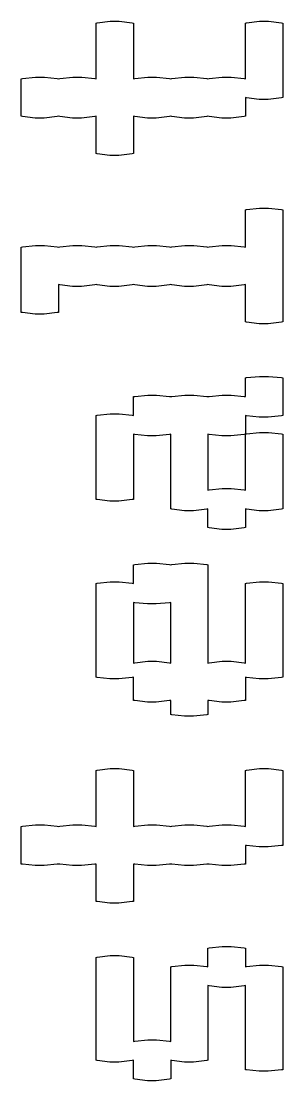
# Model space of a CAD drawing. Extents: x 0 to 132, y 0 to 98.
# Drawn here: x 31.709 to 32.846, y 65.221 to 69.829 of the extents above; entities that cross this region are included whole.
import ezdxf

# ---------------------------------------------------------------- set-up
doc = ezdxf.new("R2010")
doc.units = 0
doc.layers.get('0').update_dxf_attribs({"linetype": 'CONTINUOUS'})

msp = doc.modelspace()

# ---------------------------------------------------------------- linework, layer by layer
at = {"color": 0}
for p, q in [((32.0339, 69.8211), (32.0394, 69.8225)), ((32.0339, 69.5784), (32.0339, 69.8211)), ((32.0394, 69.8225), (32.0959, 69.8292)), ((32.0959, 69.8292), (32.1152, 69.8292)), ((32.1152, 69.8292), (32.1345, 69.8292)), ((32.1345, 69.8292), (32.191, 69.8225)), ((32.191, 69.8225), (32.1965, 69.8211)), ((32.1965, 69.8211), (32.1965, 69.5784)), ((32.6829, 69.8211), (32.6885, 69.8225)), ((32.6829, 69.5784), (32.6829, 69.8211)), ((32.6885, 69.8225), (32.7449, 69.8292)), ((32.7449, 69.8292), (32.7642, 69.8292)), ((32.7642, 69.8292), (32.7835, 69.8292)), ((32.7835, 69.8292), (32.84, 69.8225)), ((32.84, 69.8225), (32.8456, 69.8211)), ((32.8456, 69.8211), (32.8456, 69.4972)), ((31.7142, 69.5798), (31.7707, 69.5854)), ((31.7707, 69.5854), (31.79, 69.5854)), ((31.79, 69.5854), (31.8093, 69.5854)), ((31.8093, 69.5854), (31.8657, 69.5798)), ((31.8768, 69.5798), (31.9333, 69.5854)), ((31.9333, 69.5854), (31.9526, 69.5854)), ((31.9526, 69.5854), (31.9719, 69.5854)), ((31.9719, 69.5854), (32.0284, 69.5798)), ((32.202, 69.5798), (32.2585, 69.5854)), ((32.2585, 69.5854), (32.2778, 69.5854)), ((32.2778, 69.5854), (32.2971, 69.5854)), ((32.2971, 69.5854), (32.3536, 69.5798)), ((32.3632, 69.5798), (32.4197, 69.5854)), ((32.4197, 69.5854), (32.439, 69.5854)), ((32.439, 69.5854), (32.4583, 69.5854)), ((32.4583, 69.5854), (32.5148, 69.5798)), ((32.5258, 69.5798), (32.5823, 69.5854)), ((32.5823, 69.5854), (32.6016, 69.5854)), ((32.6016, 69.5854), (32.6209, 69.5854)), ((32.6209, 69.5854), (32.6774, 69.5798)), ((31.7087, 69.5784), (31.7142, 69.5798)), ((31.7087, 69.4161), (31.7087, 69.5784)), ((31.8657, 69.5798), (31.8713, 69.5784)), ((31.8713, 69.5784), (31.8768, 69.5798)), ((32.0284, 69.5798), (32.0339, 69.5784)), ((32.1965, 69.5784), (32.202, 69.5798)), ((32.3536, 69.5798), (32.3591, 69.5784)), ((32.3591, 69.5784), (32.3632, 69.5798)), ((32.5148, 69.5798), (32.5203, 69.5784)), ((32.5203, 69.5784), (32.5258, 69.5798)), ((32.6774, 69.5798), (32.6829, 69.5784)), ((32.6885, 69.4958), (32.6829, 69.4972)), ((32.6829, 69.4972), (32.6829, 69.4161)), ((32.7436, 69.4891), (32.6885, 69.4958)), ((32.7642, 69.4891), (32.7436, 69.4891)), ((32.7822, 69.4891), (32.7642, 69.4891)), ((32.84, 69.4958), (32.7822, 69.4891)), ((32.8456, 69.4972), (32.84, 69.4958)), ((31.7142, 69.4147), (31.7087, 69.4161)), ((31.7693, 69.4076), (31.7142, 69.4147)), ((31.79, 69.4076), (31.7693, 69.4076)), ((31.8079, 69.4076), (31.79, 69.4076)), ((31.8657, 69.4147), (31.8079, 69.4076)), ((31.8713, 69.4161), (31.8657, 69.4147)), ((31.8768, 69.4147), (31.8713, 69.4161)), ((31.9319, 69.4076), (31.8768, 69.4147)), ((31.9526, 69.4076), (31.9319, 69.4076)), ((31.9705, 69.4076), (31.9526, 69.4076)), ((32.0284, 69.4147), (31.9705, 69.4076)), ((32.0339, 69.4161), (32.0284, 69.4147)), ((32.0339, 69.2535), (32.0339, 69.4161)), ((32.202, 69.4147), (32.1965, 69.4161)), ((32.1965, 69.4161), (32.1965, 69.2535)), ((32.2571, 69.4076), (32.202, 69.4147)), ((32.2778, 69.4076), (32.2571, 69.4076)), ((32.2957, 69.4076), (32.2778, 69.4076)), ((32.3536, 69.4147), (32.2957, 69.4076)), ((32.3591, 69.4161), (32.3536, 69.4147)), ((32.3632, 69.4147), (32.3591, 69.4161)), ((32.4183, 69.4076), (32.3632, 69.4147)), ((32.439, 69.4076), (32.4183, 69.4076)), ((32.4569, 69.4076), (32.439, 69.4076)), ((32.5148, 69.4147), (32.4569, 69.4076)), ((32.5203, 69.4161), (32.5148, 69.4147)), ((32.5258, 69.4147), (32.5203, 69.4161)), ((32.581, 69.4076), (32.5258, 69.4147)), ((32.6016, 69.4076), (32.581, 69.4076)), ((32.6195, 69.4076), (32.6016, 69.4076)), ((32.6774, 69.4147), (32.6195, 69.4076)), ((32.6829, 69.4161), (32.6774, 69.4147)), ((32.0394, 69.252), (32.0339, 69.2535)), ((32.0945, 69.245), (32.0394, 69.252)), ((32.1152, 69.245), (32.0945, 69.245)), ((32.1331, 69.245), (32.1152, 69.245)), ((32.191, 69.252), (32.1331, 69.245)), ((32.1965, 69.2535), (32.191, 69.252)), ((32.6829, 69.0093), (32.6885, 69.0107)), ((32.6829, 68.8467), (32.6829, 69.0093)), ((32.6885, 69.0107), (32.7449, 69.0164)), ((32.7449, 69.0164), (32.7642, 69.0164)), ((32.7642, 69.0164), (32.7835, 69.0164)), ((32.7835, 69.0164), (32.84, 69.0107)), ((32.84, 69.0107), (32.8456, 69.0093)), ((32.8456, 69.0093), (32.8456, 68.5214)), ((31.7087, 68.8467), (31.7142, 68.8481)), ((31.7087, 68.5617), (31.7087, 68.8467)), ((31.7142, 68.8481), (31.7707, 68.8538)), ((31.7707, 68.8538), (31.79, 68.8538)), ((31.79, 68.8538), (31.8093, 68.8538)), ((31.8093, 68.8538), (31.8657, 68.8481)), ((31.8657, 68.8481), (31.8713, 68.8467)), ((31.8713, 68.8467), (31.8768, 68.8481)), ((31.8768, 68.8481), (31.9333, 68.8538)), ((31.9333, 68.8538), (31.9526, 68.8538)), ((31.9526, 68.8538), (31.9719, 68.8538)), ((31.9719, 68.8538), (32.0284, 68.8481)), ((32.0284, 68.8481), (32.0339, 68.8467)), ((32.0339, 68.8467), (32.0394, 68.8481)), ((32.0394, 68.8481), (32.0959, 68.8538)), ((32.0959, 68.8538), (32.1152, 68.8538)), ((32.1152, 68.8538), (32.1345, 68.8538)), ((32.1345, 68.8538), (32.191, 68.8481)), ((32.191, 68.8481), (32.1965, 68.8467)), ((32.1965, 68.8467), (32.202, 68.8481)), ((32.202, 68.8481), (32.2585, 68.8538)), ((32.2585, 68.8538), (32.2778, 68.8538)), ((32.2778, 68.8538), (32.2971, 68.8538)), ((32.2971, 68.8538), (32.3536, 68.8481)), ((32.3536, 68.8481), (32.3591, 68.8467)), ((32.3591, 68.8467), (32.3632, 68.8481)), ((32.3632, 68.8481), (32.4197, 68.8538)), ((32.4197, 68.8538), (32.439, 68.8538)), ((32.439, 68.8538), (32.4583, 68.8538)), ((32.4583, 68.8538), (32.5148, 68.8481)), ((32.5148, 68.8481), (32.5203, 68.8467)), ((32.5203, 68.8467), (32.5258, 68.8481)), ((32.5258, 68.8481), (32.5823, 68.8538)), ((32.5823, 68.8538), (32.6016, 68.8538)), ((32.6016, 68.8538), (32.6209, 68.8538)), ((32.6209, 68.8538), (32.6774, 68.8481)), ((32.6774, 68.8481), (32.6829, 68.8467)), ((31.8768, 68.6827), (31.8713, 68.6841)), ((31.8713, 68.6841), (31.8713, 68.5617)), ((31.9319, 68.676), (31.8768, 68.6827)), ((31.9526, 68.676), (31.9319, 68.676)), ((31.9705, 68.676), (31.9526, 68.676)), ((32.0284, 68.6827), (31.9705, 68.676)), ((32.0339, 68.6841), (32.0284, 68.6827)), ((32.0394, 68.6827), (32.0339, 68.6841)), ((32.0945, 68.676), (32.0394, 68.6827)), ((32.1152, 68.676), (32.0945, 68.676)), ((32.1331, 68.676), (32.1152, 68.676)), ((32.191, 68.6827), (32.1331, 68.676)), ((32.1965, 68.6841), (32.191, 68.6827)), ((32.202, 68.6827), (32.1965, 68.6841)), ((32.2571, 68.676), (32.202, 68.6827)), ((32.2778, 68.676), (32.2571, 68.676)), ((32.2957, 68.676), (32.2778, 68.676)), ((32.3536, 68.6827), (32.2957, 68.676)), ((32.3591, 68.6841), (32.3536, 68.6827)), ((32.3632, 68.6827), (32.3591, 68.6841)), ((32.4183, 68.676), (32.3632, 68.6827)), ((32.439, 68.676), (32.4183, 68.676)), ((32.4569, 68.676), (32.439, 68.676)), ((32.5148, 68.6827), (32.4569, 68.676)), ((32.5203, 68.6841), (32.5148, 68.6827)), ((32.5258, 68.6827), (32.5203, 68.6841)), ((32.581, 68.676), (32.5258, 68.6827)), ((32.6016, 68.676), (32.581, 68.676)), ((32.6195, 68.676), (32.6016, 68.676)), ((32.6774, 68.6827), (32.6195, 68.676)), ((32.6829, 68.6841), (32.6774, 68.6827)), ((32.6829, 68.5214), (32.6829, 68.6841)), ((31.7142, 68.5617), (31.7087, 68.5617)), ((31.7693, 68.5546), (31.7142, 68.5617)), ((31.79, 68.5546), (31.7693, 68.5546)), ((31.8079, 68.5546), (31.79, 68.5546)), ((31.8657, 68.5617), (31.8079, 68.5546)), ((31.8713, 68.5617), (31.8657, 68.5617)), ((32.6885, 68.52), (32.6829, 68.5214)), ((32.8456, 68.5214), (32.84, 68.52)), ((32.7436, 68.5133), (32.6885, 68.52)), ((32.7642, 68.5133), (32.7436, 68.5133)), ((32.7822, 68.5133), (32.7642, 68.5133)), ((32.84, 68.52), (32.7822, 68.5133)), ((32.6829, 68.2777), (32.6885, 68.2791)), ((32.6829, 68.1965), (32.6829, 68.2777)), ((32.6885, 68.2791), (32.7449, 68.2847)), ((32.7449, 68.2847), (32.7642, 68.2847)), ((32.7642, 68.2847), (32.7835, 68.2847)), ((32.7835, 68.2847), (32.84, 68.2791)), ((32.84, 68.2791), (32.8456, 68.2777)), ((32.8456, 68.2777), (32.8456, 68.115)), ((32.202, 68.1976), (32.2585, 68.2032)), ((32.2585, 68.2032), (32.2778, 68.2032)), ((32.2778, 68.2032), (32.2971, 68.2032)), ((32.2971, 68.2032), (32.3536, 68.1976)), ((32.3632, 68.1976), (32.4197, 68.2032)), ((32.4197, 68.2032), (32.439, 68.2032)), ((32.439, 68.2032), (32.4583, 68.2032)), ((32.4583, 68.2032), (32.5148, 68.1976)), ((32.5258, 68.1976), (32.5823, 68.2032)), ((32.5823, 68.2032), (32.6016, 68.2032)), ((32.6016, 68.2032), (32.6209, 68.2032)), ((32.6209, 68.2032), (32.6774, 68.1976)), ((32.1965, 68.1965), (32.202, 68.1976)), ((32.1965, 68.115), (32.1965, 68.1965)), ((32.3536, 68.1976), (32.3591, 68.1965)), ((32.3591, 68.1965), (32.3632, 68.1976)), ((32.5148, 68.1976), (32.5203, 68.1965)), ((32.5203, 68.1965), (32.5258, 68.1976)), ((32.6774, 68.1976), (32.6829, 68.1965)), ((32.0339, 68.115), (32.0394, 68.1164)), ((32.0339, 67.7485), (32.0339, 68.115)), ((32.0394, 68.1164), (32.0959, 68.1221)), ((32.0959, 68.1221), (32.1152, 68.1221)), ((32.1152, 68.1221), (32.1345, 68.1221)), ((32.1345, 68.1221), (32.191, 68.1164)), ((32.191, 68.1164), (32.1965, 68.115)), ((32.6885, 68.1136), (32.6829, 68.115)), ((32.6829, 68.115), (32.6829, 68.0339)), ((32.7436, 68.1069), (32.6885, 68.1136)), ((32.7642, 68.1069), (32.7436, 68.1069)), ((32.7822, 68.1069), (32.7642, 68.1069)), ((32.84, 68.1136), (32.7822, 68.1069)), ((32.8456, 68.115), (32.84, 68.1136)), ((32.202, 68.0325), (32.1965, 68.0339)), ((32.1965, 68.0339), (32.1965, 67.7485)), ((32.2571, 68.0254), (32.202, 68.0325)), ((32.2778, 68.0254), (32.2571, 68.0254)), ((32.2957, 68.0254), (32.2778, 68.0254)), ((32.3536, 68.0325), (32.2957, 68.0254)), ((32.3591, 68.0339), (32.3536, 68.0325)), ((32.3591, 67.7086), (32.3591, 68.0339)), ((32.5258, 68.0325), (32.5203, 68.0339)), ((32.5203, 68.0339), (32.5203, 67.7898)), ((32.581, 68.0254), (32.5258, 68.0325)), ((32.6016, 68.0254), (32.581, 68.0254)), ((32.6195, 68.0254), (32.6016, 68.0254)), ((32.6774, 68.0325), (32.6195, 68.0254)), ((32.6829, 68.0339), (32.6774, 68.0325)), ((32.6829, 68.0339), (32.6885, 68.035)), ((32.6829, 67.7898), (32.6829, 68.0339)), ((32.6885, 68.035), (32.7449, 68.0406)), ((32.7449, 68.0406), (32.7642, 68.0406)), ((32.7642, 68.0406), (32.7835, 68.0406)), ((32.7835, 68.0406), (32.84, 68.035)), ((32.84, 68.035), (32.8456, 68.0339)), ((32.8456, 68.0339), (32.8456, 67.7086)), ((32.5203, 67.7898), (32.5258, 67.7912)), ((32.5258, 67.7912), (32.5823, 67.7968)), ((32.5823, 67.7968), (32.6016, 67.7968)), ((32.6016, 67.7968), (32.6209, 67.7968)), ((32.6209, 67.7968), (32.6774, 67.7912)), ((32.6774, 67.7912), (32.6829, 67.7898)), ((32.0394, 67.7485), (32.0339, 67.7485)), ((32.0945, 67.7414), (32.0394, 67.7485)), ((32.1152, 67.7414), (32.0945, 67.7414)), ((32.1331, 67.7414), (32.1152, 67.7414)), ((32.191, 67.7485), (32.1331, 67.7414)), ((32.1965, 67.7485), (32.191, 67.7485)), ((32.3632, 67.7072), (32.3591, 67.7086)), ((32.4183, 67.7002), (32.3632, 67.7072)), ((32.439, 67.7002), (32.4183, 67.7002)), ((32.4569, 67.7002), (32.439, 67.7002)), ((32.5148, 67.7072), (32.4569, 67.7002)), ((32.5203, 67.7086), (32.5148, 67.7072)), ((32.5203, 67.6271), (32.5203, 67.7086)), ((32.6885, 67.7072), (32.6829, 67.7086)), ((32.6829, 67.7086), (32.6829, 67.6271)), ((32.7436, 67.7002), (32.6885, 67.7072)), ((32.7642, 67.7002), (32.7436, 67.7002)), ((32.7822, 67.7002), (32.7642, 67.7002)), ((32.84, 67.7072), (32.7822, 67.7002)), ((32.8456, 67.7086), (32.84, 67.7072)), ((32.5258, 67.6257), (32.5203, 67.6271)), ((32.581, 67.619), (32.5258, 67.6257)), ((32.6016, 67.619), (32.581, 67.619)), ((32.6195, 67.619), (32.6016, 67.619)), ((32.6774, 67.6257), (32.6195, 67.619)), ((32.6829, 67.6271), (32.6774, 67.6257)), ((32.1965, 67.4645), (32.202, 67.4659)), ((32.1965, 67.3834), (32.1965, 67.4645)), ((32.202, 67.4659), (32.2585, 67.473)), ((32.2585, 67.473), (32.2778, 67.473)), ((32.2778, 67.473), (32.2971, 67.473)), ((32.2971, 67.473), (32.3536, 67.4659)), ((32.3536, 67.4659), (32.3591, 67.4645)), ((32.3591, 67.4645), (32.3632, 67.4659)), ((32.3632, 67.4659), (32.4197, 67.473)), ((32.4197, 67.473), (32.439, 67.473)), ((32.439, 67.473), (32.4583, 67.473)), ((32.4583, 67.473), (32.5148, 67.4659)), ((32.5148, 67.4659), (32.5203, 67.4645)), ((32.5203, 67.4645), (32.5203, 67.0373)), ((32.0339, 67.3834), (32.0394, 67.3848)), ((32.0339, 66.9766), (32.0339, 67.3834)), ((32.0394, 67.3848), (32.0959, 67.3915)), ((32.0959, 67.3915), (32.1152, 67.3915)), ((32.1152, 67.3915), (32.1345, 67.3915)), ((32.1345, 67.3915), (32.191, 67.3848)), ((32.191, 67.3848), (32.1965, 67.3834)), ((32.6829, 67.3834), (32.6885, 67.3848)), ((32.6829, 67.0373), (32.6829, 67.3834)), ((32.6885, 67.3848), (32.7449, 67.3915)), ((32.7449, 67.3915), (32.7642, 67.3915)), ((32.7642, 67.3915), (32.7835, 67.3915)), ((32.7835, 67.3915), (32.84, 67.3848)), ((32.84, 67.3848), (32.8456, 67.3834)), ((32.8456, 67.3834), (32.8456, 66.9766)), ((32.202, 67.3005), (32.1965, 67.3019)), ((32.1965, 67.3019), (32.1965, 67.0373)), ((32.2571, 67.2952), (32.202, 67.3005)), ((32.2778, 67.2952), (32.2571, 67.2952)), ((32.2957, 67.2952), (32.2778, 67.2952)), ((32.3536, 67.3005), (32.2957, 67.2952)), ((32.3591, 67.3019), (32.3536, 67.3005)), ((32.3591, 67.0373), (32.3591, 67.3019)), ((32.1965, 67.0373), (32.202, 67.0387)), ((32.202, 67.0387), (32.2585, 67.0458)), ((32.2585, 67.0458), (32.2778, 67.0458)), ((32.2778, 67.0458), (32.2971, 67.0458)), ((32.2971, 67.0458), (32.3536, 67.0387)), ((32.3536, 67.0387), (32.3591, 67.0373)), ((32.5203, 67.0373), (32.5258, 67.0387)), ((32.5258, 67.0387), (32.5823, 67.0458)), ((32.5823, 67.0458), (32.6016, 67.0458)), ((32.6016, 67.0458), (32.6209, 67.0458)), ((32.6209, 67.0458), (32.6774, 67.0387)), ((32.6774, 67.0387), (32.6829, 67.0373)), ((32.0394, 66.9756), (32.0339, 66.9766)), ((32.0945, 66.9699), (32.0394, 66.9756)), ((32.1152, 66.9699), (32.0945, 66.9699)), ((32.1331, 66.9699), (32.1152, 66.9699)), ((32.191, 66.9756), (32.1331, 66.9699)), ((32.1965, 66.9766), (32.191, 66.9756)), ((32.1965, 66.8747), (32.1965, 66.9766)), ((32.6885, 66.9756), (32.6829, 66.9766)), ((32.6829, 66.9766), (32.6829, 66.8747)), ((32.7436, 66.9699), (32.6885, 66.9756)), ((32.7642, 66.9699), (32.7436, 66.9699)), ((32.7822, 66.9699), (32.7642, 66.9699)), ((32.84, 66.9756), (32.7822, 66.9699)), ((32.8456, 66.9766), (32.84, 66.9756)), ((32.202, 66.8747), (32.1965, 66.8747)), ((32.2571, 66.868), (32.202, 66.8747)), ((32.2778, 66.868), (32.2571, 66.868)), ((32.2957, 66.868), (32.2778, 66.868)), ((32.3536, 66.8747), (32.2957, 66.868)), ((32.3591, 66.8747), (32.3536, 66.8747)), ((32.3591, 66.8143), (32.3591, 66.8747)), ((32.5258, 66.8747), (32.5203, 66.8747)), ((32.5203, 66.8747), (32.5203, 66.8143)), ((32.581, 66.868), (32.5258, 66.8747)), ((32.6016, 66.868), (32.581, 66.868)), ((32.6195, 66.868), (32.6016, 66.868)), ((32.6774, 66.8747), (32.6195, 66.868)), ((32.6829, 66.8747), (32.6774, 66.8747)), ((32.3632, 66.8129), (32.3591, 66.8143)), ((32.4183, 66.8073), (32.3632, 66.8129)), ((32.439, 66.8073), (32.4183, 66.8073)), ((32.4569, 66.8073), (32.439, 66.8073)), ((32.5148, 66.8129), (32.4569, 66.8073)), ((32.5203, 66.8143), (32.5148, 66.8129)), ((32.0339, 66.5702), (32.0394, 66.5716)), ((32.0339, 66.3265), (32.0339, 66.5702)), ((32.0394, 66.5716), (32.0959, 66.5787)), ((32.0959, 66.5787), (32.1152, 66.5787)), ((32.1152, 66.5787), (32.1345, 66.5787)), ((32.1345, 66.5787), (32.191, 66.5716)), ((32.191, 66.5716), (32.1965, 66.5702)), ((32.1965, 66.5702), (32.1965, 66.3265)), ((32.6829, 66.5702), (32.6885, 66.5716)), ((32.6829, 66.3265), (32.6829, 66.5702)), ((32.6885, 66.5716), (32.7449, 66.5787)), ((32.7449, 66.5787), (32.7642, 66.5787)), ((32.7642, 66.5787), (32.7835, 66.5787)), ((32.7835, 66.5787), (32.84, 66.5716)), ((32.84, 66.5716), (32.8456, 66.5702)), ((32.8456, 66.5702), (32.8456, 66.245)), ((31.7087, 66.3265), (31.7142, 66.3279)), ((31.7087, 66.1638), (31.7087, 66.3265)), ((31.7142, 66.3279), (31.7707, 66.3346)), ((31.7707, 66.3346), (31.79, 66.3346)), ((31.79, 66.3346), (31.8093, 66.3346)), ((31.8093, 66.3346), (31.8657, 66.3279)), ((31.8657, 66.3279), (31.8713, 66.3265)), ((31.8713, 66.3265), (31.8768, 66.3279)), ((31.8768, 66.3279), (31.9333, 66.3346)), ((31.9333, 66.3346), (31.9526, 66.3346)), ((31.9526, 66.3346), (31.9719, 66.3346)), ((31.9719, 66.3346), (32.0284, 66.3279)), ((32.0284, 66.3279), (32.0339, 66.3265)), ((32.1965, 66.3265), (32.202, 66.3279)), ((32.202, 66.3279), (32.2585, 66.3346)), ((32.2585, 66.3346), (32.2778, 66.3346)), ((32.2778, 66.3346), (32.2971, 66.3346)), ((32.2971, 66.3346), (32.3536, 66.3279)), ((32.3536, 66.3279), (32.3591, 66.3265)), ((32.3591, 66.3265), (32.3632, 66.3279)), ((32.3632, 66.3279), (32.4197, 66.3346)), ((32.4197, 66.3346), (32.439, 66.3346)), ((32.439, 66.3346), (32.4583, 66.3346)), ((32.4583, 66.3346), (32.5148, 66.3279)), ((32.5148, 66.3279), (32.5203, 66.3265)), ((32.5203, 66.3265), (32.5258, 66.3279)), ((32.5258, 66.3279), (32.5823, 66.3346)), ((32.5823, 66.3346), (32.6016, 66.3346)), ((32.6016, 66.3346), (32.6209, 66.3346)), ((32.6209, 66.3346), (32.6774, 66.3279)), ((32.6774, 66.3279), (32.6829, 66.3265)), ((32.6885, 66.245), (32.6829, 66.245)), ((32.6829, 66.245), (32.6829, 66.1638)), ((32.7436, 66.2383), (32.6885, 66.245)), ((32.7642, 66.2383), (32.7436, 66.2383)), ((32.7822, 66.2383), (32.7642, 66.2383)), ((32.84, 66.245), (32.7822, 66.2383)), ((32.8456, 66.245), (32.84, 66.245)), ((31.7142, 66.1638), (31.7087, 66.1638)), ((31.7693, 66.1568), (31.7142, 66.1638)), ((31.79, 66.1568), (31.7693, 66.1568)), ((31.8079, 66.1568), (31.79, 66.1568)), ((31.8657, 66.1638), (31.8079, 66.1568)), ((31.8713, 66.1638), (31.8657, 66.1638)), ((31.8768, 66.1638), (31.8713, 66.1638)), ((31.9319, 66.1568), (31.8768, 66.1638)), ((31.9526, 66.1568), (31.9319, 66.1568)), ((31.9705, 66.1568), (31.9526, 66.1568)), ((32.0284, 66.1638), (31.9705, 66.1568)), ((32.0339, 66.1638), (32.0284, 66.1638)), ((32.0339, 66.0012), (32.0339, 66.1638)), ((32.202, 66.1638), (32.1965, 66.1638)), ((32.1965, 66.1638), (32.1965, 66.0012)), ((32.2571, 66.1568), (32.202, 66.1638)), ((32.2778, 66.1568), (32.2571, 66.1568)), ((32.2957, 66.1568), (32.2778, 66.1568)), ((32.3536, 66.1638), (32.2957, 66.1568)), ((32.3591, 66.1638), (32.3536, 66.1638)), ((32.3632, 66.1638), (32.3591, 66.1638)), ((32.4183, 66.1568), (32.3632, 66.1638)), ((32.439, 66.1568), (32.4183, 66.1568)), ((32.4569, 66.1568), (32.439, 66.1568)), ((32.5148, 66.1638), (32.4569, 66.1568)), ((32.5203, 66.1638), (32.5148, 66.1638)), ((32.5258, 66.1638), (32.5203, 66.1638)), ((32.581, 66.1568), (32.5258, 66.1638)), ((32.6016, 66.1568), (32.581, 66.1568)), ((32.6195, 66.1568), (32.6016, 66.1568)), ((32.6774, 66.1638), (32.6195, 66.1568)), ((32.6829, 66.1638), (32.6774, 66.1638)), ((32.0394, 66.0012), (32.0339, 66.0012)), ((32.0945, 65.9941), (32.0394, 66.0012)), ((32.1152, 65.9941), (32.0945, 65.9941)), ((32.1331, 65.9941), (32.1152, 65.9941)), ((32.191, 66.0012), (32.1331, 65.9941)), ((32.1965, 66.0012), (32.191, 66.0012)), ((32.5258, 65.8001), (32.5823, 65.8054)), ((32.5823, 65.8054), (32.6016, 65.8054)), ((32.6016, 65.8054), (32.6209, 65.8054)), ((32.6209, 65.8054), (32.6774, 65.8001)), ((32.0339, 65.7571), (32.0394, 65.7585)), ((32.0339, 65.3108), (32.0339, 65.7571)), ((32.0394, 65.7585), (32.0959, 65.7655)), ((32.0959, 65.7655), (32.1152, 65.7655)), ((32.1152, 65.7655), (32.1345, 65.7655)), ((32.1345, 65.7655), (32.191, 65.7585)), ((32.191, 65.7585), (32.1965, 65.7571)), ((32.1965, 65.7571), (32.1965, 65.3919)), ((32.5203, 65.7987), (32.5258, 65.8001)), ((32.5203, 65.7172), (32.5203, 65.7987)), ((32.6774, 65.8001), (32.6829, 65.7987)), ((32.6829, 65.7987), (32.6829, 65.7172)), ((32.3591, 65.7172), (32.3632, 65.7186)), ((32.3591, 65.3919), (32.3591, 65.7172)), ((32.3632, 65.7186), (32.4197, 65.7243)), ((32.4197, 65.7243), (32.439, 65.7243)), ((32.439, 65.7243), (32.4583, 65.7243)), ((32.4583, 65.7243), (32.5148, 65.7186)), ((32.5148, 65.7186), (32.5203, 65.7172)), ((32.6829, 65.7172), (32.6885, 65.7186)), ((32.6885, 65.7186), (32.7449, 65.7243)), ((32.7449, 65.7243), (32.7642, 65.7243)), ((32.7642, 65.7243), (32.7835, 65.7243)), ((32.7835, 65.7243), (32.84, 65.7186)), ((32.84, 65.7186), (32.8456, 65.7172)), ((32.8456, 65.7172), (32.8456, 65.2695)), ((32.5258, 65.6347), (32.5203, 65.6361)), ((32.5203, 65.6361), (32.5203, 65.3108)), ((32.581, 65.6276), (32.5258, 65.6347)), ((32.6016, 65.6276), (32.581, 65.6276)), ((32.6195, 65.6276), (32.6016, 65.6276)), ((32.6774, 65.6347), (32.6195, 65.6276)), ((32.6829, 65.6361), (32.6774, 65.6347)), ((32.6829, 65.2695), (32.6829, 65.6361)), ((32.1965, 65.3919), (32.202, 65.3934)), ((32.202, 65.3934), (32.2585, 65.399)), ((32.2585, 65.399), (32.2778, 65.399)), ((32.2778, 65.399), (32.2971, 65.399)), ((32.2971, 65.399), (32.3536, 65.3934)), ((32.3536, 65.3934), (32.3591, 65.3919)), ((32.0394, 65.3094), (32.0339, 65.3108)), ((32.0945, 65.3023), (32.0394, 65.3094)), ((32.1152, 65.3023), (32.0945, 65.3023)), ((32.1331, 65.3023), (32.1152, 65.3023)), ((32.191, 65.3094), (32.1331, 65.3023)), ((32.1965, 65.3108), (32.191, 65.3094)), ((32.1965, 65.2293), (32.1965, 65.3108)), ((32.3632, 65.3094), (32.3591, 65.3108)), ((32.3591, 65.3108), (32.3591, 65.2293)), ((32.4183, 65.3023), (32.3632, 65.3094)), ((32.439, 65.3023), (32.4183, 65.3023)), ((32.4569, 65.3023), (32.439, 65.3023)), ((32.5148, 65.3094), (32.4569, 65.3023)), ((32.5203, 65.3108), (32.5148, 65.3094)), ((32.6885, 65.2695), (32.6829, 65.2695)), ((32.7436, 65.2625), (32.6885, 65.2695)), ((32.7642, 65.2625), (32.7436, 65.2625)), ((32.7822, 65.2625), (32.7642, 65.2625)), ((32.84, 65.2695), (32.7822, 65.2625)), ((32.8456, 65.2695), (32.84, 65.2695)), ((32.202, 65.2279), (32.1965, 65.2293)), ((32.2571, 65.2212), (32.202, 65.2279)), ((32.2778, 65.2212), (32.2571, 65.2212)), ((32.2957, 65.2212), (32.2778, 65.2212)), ((32.3536, 65.2279), (32.2957, 65.2212)), ((32.3591, 65.2293), (32.3536, 65.2279))]:
    msp.add_line(p, q, dxfattribs=at)

doc.saveas('drawing.dxf')
